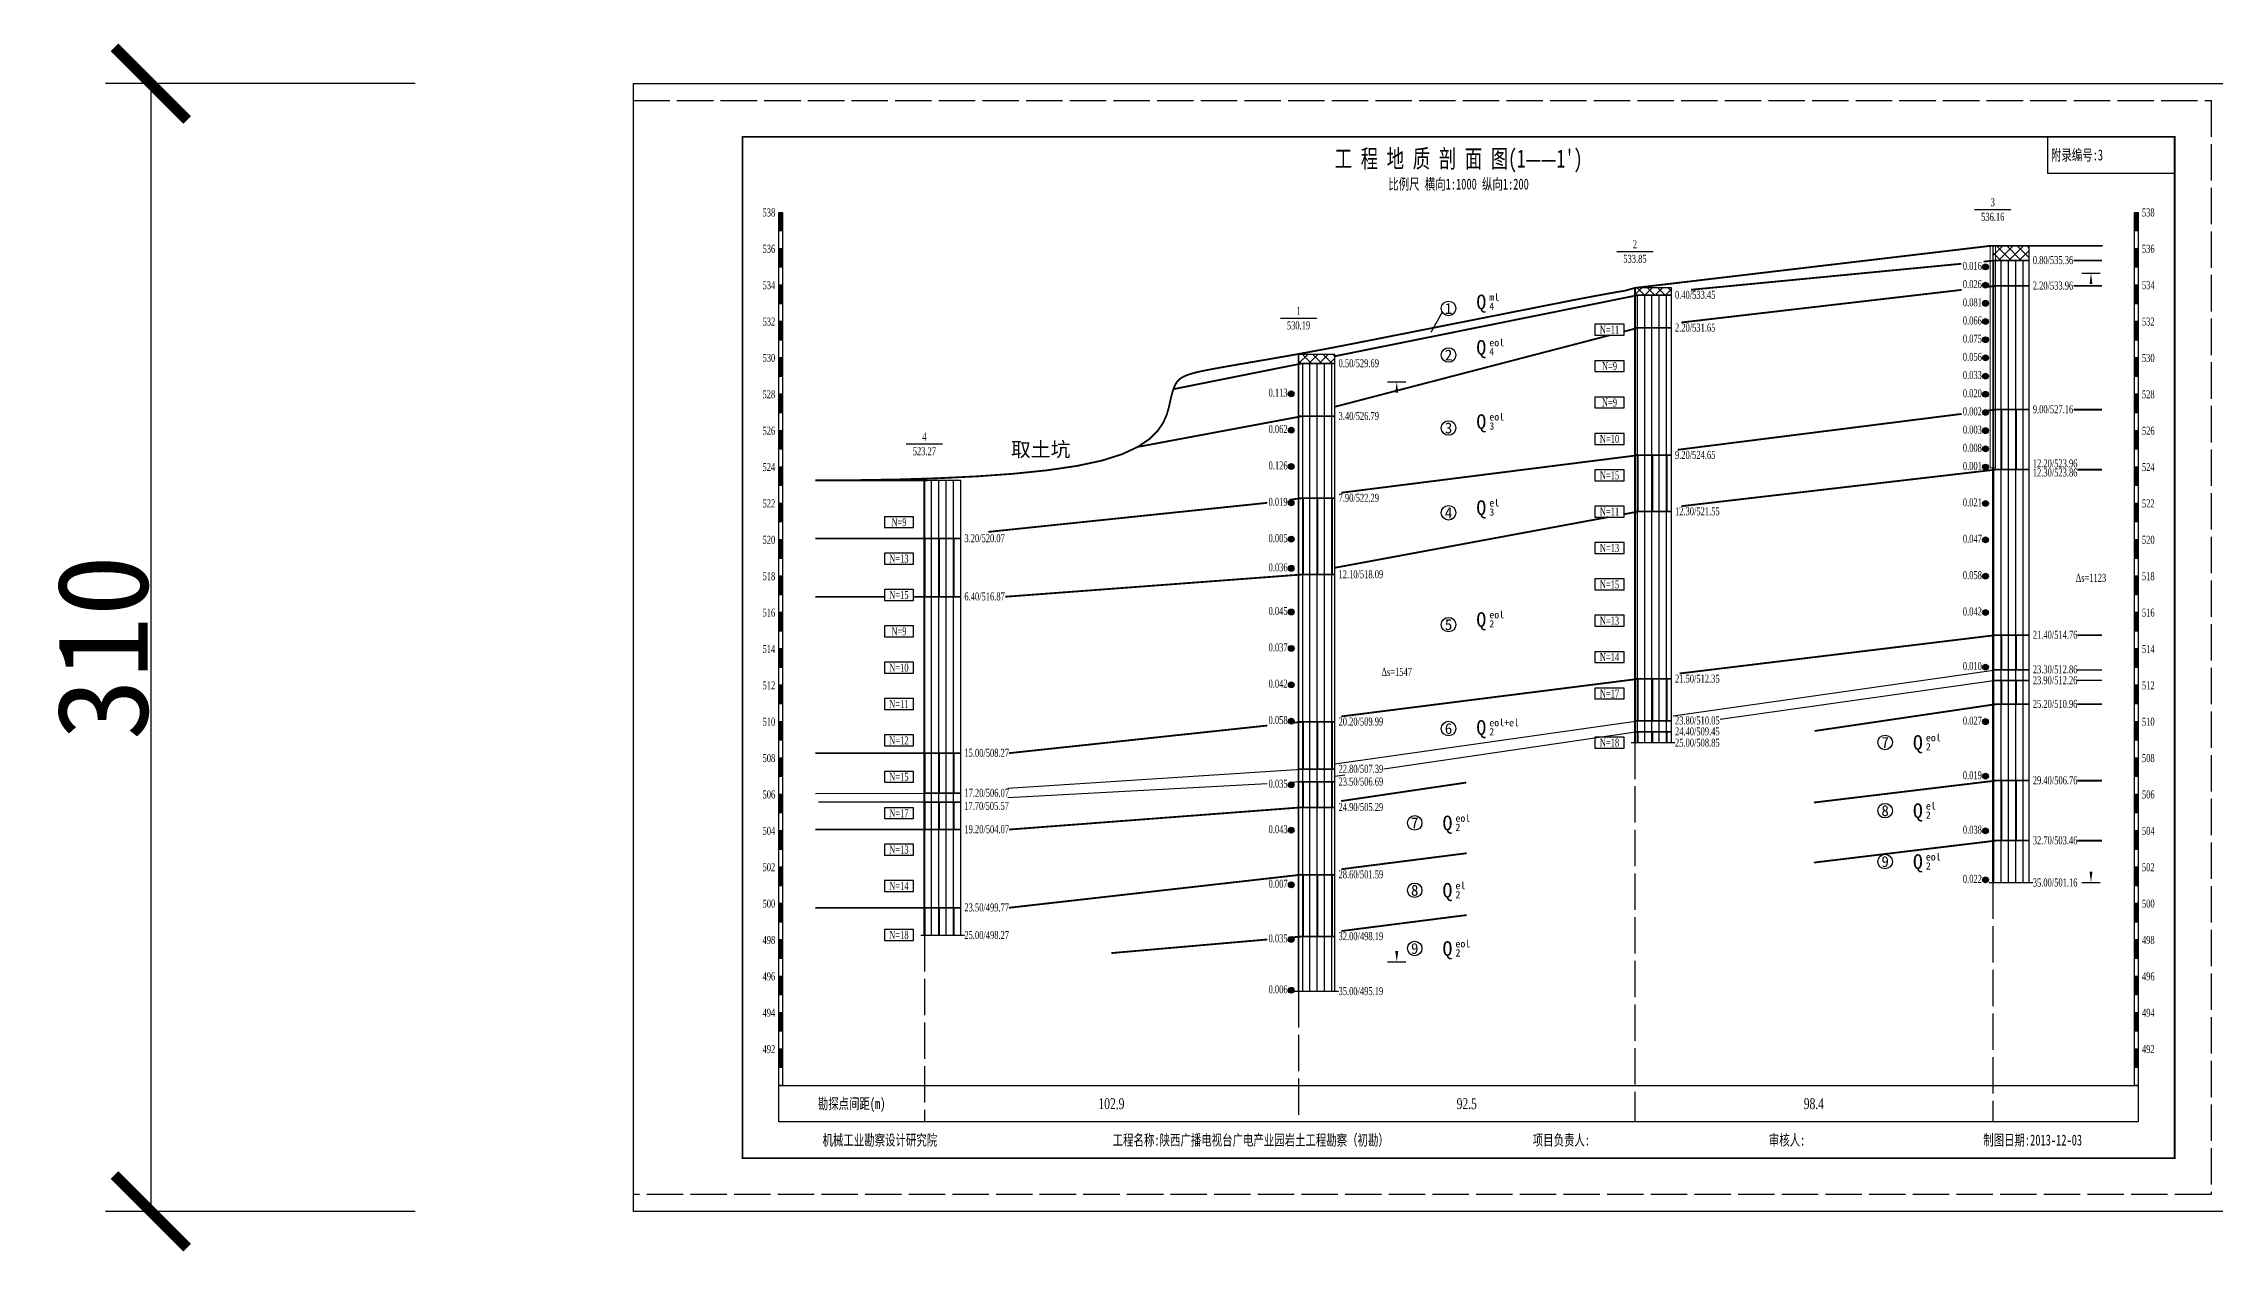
# Model space of a CAD drawing. Header units: millimetres. Extents: x -242 to 4355, y 2409 to 2741.
# Drawn here: x -242 to 355, y 2409 to 2741 of the extents above; entities that cross this region are included whole.
import ezdxf
from ezdxf.enums import TextEntityAlignment as Align

# ---------------------------------------------------------------- set-up
doc = ezdxf.new("R2010")
doc.units = ezdxf.units.MM
doc.linetypes.add('XX', pattern=[12, 10, -2])
doc.layers.add('MASKTEXT', color=7, linetype='Continuous')
doc.layers.add('黄土', color=52, linetype='Continuous')
doc.layers.add('打印边线框', color=3, linetype='Continuous', plot=False)
doc.styles.add('Dzcd', font='TIMES.TTF')
doc.styles.get("Standard").update_dxf_attribs({"font": 'SimSun.ttf'})
doc.dimstyles.new('ISO-25', dxfattribs={"dimtxt": 2.5, "dimasz": 2.5, "dimexe": 1.25, "dimexo": 0.625, "dimtad": 1, "dimdsep": 46, "dimtxsty": 'Standard', "dimcen": 2.5, "dimadec": 0, "dimazin": 0, "dimtfac": 1, "dimtmove": 0, "dimatfit": 3, "dimfxl": 1, "dimarcsym": 0})
pattern_1 = [(90, (0, 4.6), (-2, 1e-16), [])]
pattern_2 = [(90, (0, 4.6), (-2, 1e-16), []), (90, (0.1, 4.6), (-4, 2e-16), []), (90, (0.2, 4.6), (-4, 2e-16), [])]
pattern_3 = [(45, (0, 4.6), (-1.4142136, 1.4142136), []), (315, (0, 4.6), (1.4142136, 1.4142136), [])]

# ---------------------------------------------------------------- blocks, each defined once
blk = doc.blocks.new('TL_YZY')
h = blk.add_hatch(color=256)
edge = h.paths.add_edge_path()
edge.add_arc((0, -0.79), 0.8, 0, 360)
blk.add_circle((0, -0.79), 0.8)
blk = doc.blocks.new('TL_BGN')
for p, q in [((0, -3), (0, 0)), ((0, 0), (-8, 0)), ((-8, 0), (-8, -3)), ((-8, -3), (0, -3))]:
    blk.add_line(p, q)
blk = doc.blocks.new('_ArchTick')
at = {"color": 0, "linetype": 'ByBlock', "const_width": 0.15}
blk.add_lwpolyline([(-0.5, -0.5), (0.5, 0.5)], dxfattribs=at)
blk = doc.blocks.new('*D3')
at = {"layer": 'Defpoints', "color": 0}
for p in [(-80, 2730), (-212.63, 2420), (-80, 2420)]:
    blk.add_point(p, dxfattribs=at)
at = {"layer": '打印边线框', "color": 0, "lineweight": -2}
for p, q in [((-140, 2730), (-225.13, 2730)), ((-212.63, 2730), (-212.63, 2420)), ((-140, 2420), (-225.13, 2420))]:
    blk.add_line(p, q, dxfattribs=at)
at = {"layer": '打印边线框', "color": 0, "lineweight": -2, "xscale": 20, "yscale": 20, "zscale": 20}
for p, rotation in [((-212.63, 2730), 90), ((-212.63, 2420), 270)]:
    blk.add_blockref('_ArchTick', p, dxfattribs=dict(at, rotation=rotation))
at = {"layer": '打印边线框', "color": 0, "insert": (-225.76, 2575), "char_height": 25, "attachment_point": 5, "rotation": 90}
blk.add_mtext('310', dxfattribs=at)

msp = doc.modelspace()

# ---------------------------------------------------------------- hatches: boundary and pattern name
for points in [[(-40, 2689.6), (-40, 2694.6), (-39, 2694.6), (-39, 2689.6)], [(332.69, 2689.6), (332.69, 2694.6), (333.69, 2694.6), (333.69, 2689.6)], [(-40, 2679.6), (-40, 2684.6), (-39, 2684.6), (-39, 2679.6)], [(332.69, 2679.6), (332.69, 2684.6), (333.69, 2684.6), (333.69, 2679.6)], [(-40, 2669.6), (-40, 2674.6), (-39, 2674.6), (-39, 2669.6)], [(332.69, 2669.6), (332.69, 2674.6), (333.69, 2674.6), (333.69, 2669.6)], [(-40, 2659.6), (-40, 2664.6), (-39, 2664.6), (-39, 2659.6)], [(332.69, 2659.6), (332.69, 2664.6), (333.69, 2664.6), (333.69, 2659.6)], [(-40, 2649.6), (-40, 2654.6), (-39, 2654.6), (-39, 2649.6)], [(332.69, 2649.6), (332.69, 2654.6), (333.69, 2654.6), (333.69, 2649.6)], [(-40, 2639.6), (-40, 2644.6), (-39, 2644.6), (-39, 2639.6)], [(332.69, 2639.6), (332.69, 2644.6), (333.69, 2644.6), (333.69, 2639.6)], [(-40, 2629.6), (-40, 2634.6), (-39, 2634.6), (-39, 2629.6)], [(332.69, 2629.6), (332.69, 2634.6), (333.69, 2634.6), (333.69, 2629.6)], [(-40, 2619.6), (-40, 2624.6), (-39, 2624.6), (-39, 2619.6)], [(332.69, 2619.6), (332.69, 2624.6), (333.69, 2624.6), (333.69, 2619.6)], [(-40, 2609.6), (-40, 2614.6), (-39, 2614.6), (-39, 2609.6)], [(332.69, 2609.6), (332.69, 2614.6), (333.69, 2614.6), (333.69, 2609.6)], [(-40, 2599.6), (-40, 2604.6), (-39, 2604.6), (-39, 2599.6)], [(332.69, 2599.6), (332.69, 2604.6), (333.69, 2604.6), (333.69, 2599.6)], [(-40, 2589.6), (-40, 2594.6), (-39, 2594.6), (-39, 2589.6)], [(332.69, 2589.6), (332.69, 2594.6), (333.69, 2594.6), (333.69, 2589.6)], [(-40, 2579.6), (-40, 2584.6), (-39, 2584.6), (-39, 2579.6)], [(332.69, 2579.6), (332.69, 2584.6), (333.69, 2584.6), (333.69, 2579.6)], [(-40, 2569.6), (-40, 2574.6), (-39, 2574.6), (-39, 2569.6)], [(332.69, 2569.6), (332.69, 2574.6), (333.69, 2574.6), (333.69, 2569.6)], [(-40, 2559.6), (-40, 2564.6), (-39, 2564.6), (-39, 2559.6)], [(332.69, 2559.6), (332.69, 2564.6), (333.69, 2564.6), (333.69, 2559.6)], [(-40, 2549.6), (-40, 2554.6), (-39, 2554.6), (-39, 2549.6)], [(332.69, 2549.6), (332.69, 2554.6), (333.69, 2554.6), (333.69, 2549.6)], [(-40, 2539.6), (-40, 2544.6), (-39, 2544.6), (-39, 2539.6)], [(332.69, 2539.6), (332.69, 2544.6), (333.69, 2544.6), (333.69, 2539.6)], [(-40, 2529.6), (-40, 2534.6), (-39, 2534.6), (-39, 2529.6)], [(332.69, 2529.6), (332.69, 2534.6), (333.69, 2534.6), (333.69, 2529.6)], [(-40, 2519.6), (-40, 2524.6), (-39, 2524.6), (-39, 2519.6)], [(332.69, 2519.6), (332.69, 2524.6), (333.69, 2524.6), (333.69, 2519.6)], [(-40, 2509.6), (-40, 2514.6), (-39, 2514.6), (-39, 2509.6)], [(332.69, 2509.6), (332.69, 2514.6), (333.69, 2514.6), (333.69, 2509.6)], [(-40, 2499.6), (-40, 2504.6), (-39, 2504.6), (-39, 2499.6)], [(332.69, 2499.6), (332.69, 2504.6), (333.69, 2504.6), (333.69, 2499.6)], [(-40, 2489.6), (-40, 2494.6), (-39, 2494.6), (-39, 2489.6)], [(332.69, 2489.6), (332.69, 2494.6), (333.69, 2494.6), (333.69, 2489.6)], [(-40, 2479.6), (-40, 2484.6), (-39, 2484.6), (-39, 2479.6)], [(332.69, 2479.6), (332.69, 2484.6), (333.69, 2484.6), (333.69, 2479.6)], [(-40, 2469.6), (-40, 2474.6), (-39, 2474.6), (-39, 2469.6)], [(332.69, 2469.6), (332.69, 2474.6), (333.69, 2474.6), (333.69, 2469.6)], [(-40, 2459.6), (-40, 2464.6), (-39, 2464.6), (-39, 2459.6)], [(332.69, 2459.6), (332.69, 2464.6), (333.69, 2464.6), (333.69, 2459.6)]]:
    msp.add_hatch(color=0).paths.add_polyline_path(points)
h = msp.add_hatch()
h.set_pattern_fill('素填土', color=0, scale=0.5, style=0)
h.set_pattern_definition(pattern_3)
h.paths.add_polyline_path([(293.69, 2685.4), (293.69, 2681.4), (303.69, 2681.4), (303.69, 2685.4)])
h = msp.add_hatch()
h.set_pattern_fill('素填土', color=0, scale=0.5, style=0)
h.set_pattern_definition(pattern_3)
h.paths.add_polyline_path([(195.33, 2673.85), (195.33, 2671.85), (205.33, 2671.85), (205.33, 2673.85)])
h = msp.add_hatch()
h.set_pattern_fill('素填土', color=0, scale=0.5, style=0)
h.set_pattern_definition(pattern_3)
h.paths.add_polyline_path([(102.85, 2655.55), (102.85, 2653.05), (112.85, 2653.05), (112.85, 2655.55)])
h = msp.add_hatch()
h.set_pattern_fill('古土壤', color=0, scale=0.5, style=0)
h.set_pattern_definition(pattern_2)
h.paths.add_polyline_path([(293.69, 2640.4), (293.69, 2623.9), (303.69, 2623.9), (303.69, 2640.4)])
h = msp.add_hatch()
h.set_pattern_fill('古土壤', color=0, scale=0.5, style=0)
h.set_pattern_definition(pattern_2)
h.paths.add_polyline_path([(195.33, 2627.85), (195.33, 2612.35), (205.33, 2612.35), (205.33, 2627.85)])
h = msp.add_hatch()
h.set_pattern_fill('古土壤', color=0, scale=0.5, style=0)
h.set_pattern_definition(pattern_2)
h.paths.add_polyline_path([(102.85, 2616.05), (102.85, 2595.05), (112.85, 2595.05), (112.85, 2616.05)])
h = msp.add_hatch()
h.set_pattern_fill('古土壤', color=0, scale=0.5, style=0)
h.set_pattern_definition(pattern_2)
h.paths.add_polyline_path([(0, 2604.95), (0, 2588.95), (10, 2588.95), (10, 2604.95)])
h = msp.add_hatch()
h.set_pattern_fill('古土壤', color=0, scale=0.5, style=0)
h.set_pattern_definition(pattern_2)
h.paths.add_polyline_path([(293.69, 2578.4), (293.69, 2568.9), (303.69, 2568.9), (303.69, 2578.4)])
h = msp.add_hatch()
h.set_pattern_fill('古土壤', color=0, scale=0.5, style=0)
h.set_pattern_definition(pattern_2)
h.paths.add_polyline_path([(195.33, 2566.35), (195.33, 2554.85), (205.33, 2554.85), (205.33, 2566.35)])
h = msp.add_hatch()
h.set_pattern_fill('古土壤', color=0, scale=0.5, style=0)
h.set_pattern_definition(pattern_2)
h.paths.add_polyline_path([(293.69, 2565.9), (293.69, 2559.4), (303.69, 2559.4), (303.69, 2565.9)])
h = msp.add_hatch()
h.set_pattern_fill('古土壤', color=0, scale=0.5, style=0)
h.set_pattern_definition(pattern_2)
h.paths.add_polyline_path([(102.85, 2554.55), (102.85, 2541.55), (112.85, 2541.55), (112.85, 2554.55)])
h = msp.add_hatch()
h.set_pattern_fill('古土壤', color=0, scale=0.5, style=0)
h.set_pattern_definition(pattern_2)
h.paths.add_polyline_path([(195.33, 2551.85), (195.33, 2548.85), (205.33, 2548.85), (205.33, 2551.85)])
h = msp.add_hatch()
h.set_pattern_fill('古土壤', color=0, scale=0.5, style=0)
h.set_pattern_definition(pattern_2)
h.paths.add_polyline_path([(0, 2545.95), (0, 2534.95), (10, 2534.95), (10, 2545.95)])
h = msp.add_hatch()
h.set_pattern_fill('古土壤', color=0, scale=0.5, style=0)
h.set_pattern_definition(pattern_2)
h.paths.add_polyline_path([(102.85, 2538.05), (102.85, 2531.05), (112.85, 2531.05), (112.85, 2538.05)])
h = msp.add_hatch()
h.set_pattern_fill('古土壤', color=0, scale=0.5, style=0)
h.set_pattern_definition(pattern_2)
h.paths.add_polyline_path([(293.69, 2538.4), (293.69, 2521.9), (303.69, 2521.9), (303.69, 2538.4)])
h = msp.add_hatch()
h.set_pattern_fill('古土壤', color=0, scale=0.5, style=0)
h.set_pattern_definition(pattern_2)
h.paths.add_polyline_path([(0, 2532.45), (0, 2524.95), (10, 2524.95), (10, 2532.45)])
h = msp.add_hatch()
h.set_pattern_fill('古土壤', color=0, scale=0.5, style=0)
h.set_pattern_definition(pattern_2)
h.paths.add_polyline_path([(102.85, 2512.55), (102.85, 2495.55), (112.85, 2495.55), (112.85, 2512.55)])
h = msp.add_hatch()
h.set_pattern_fill('古土壤', color=0, scale=0.5, style=0)
h.set_pattern_definition(pattern_2)
h.paths.add_polyline_path([(0, 2503.45), (0, 2495.95), (10, 2495.95), (10, 2503.45)])
at = {"layer": '黄土'}
h = msp.add_hatch(dxfattribs=at)
h.set_pattern_fill('黄土', color=0, scale=0.5, style=0)
h.set_pattern_definition(pattern_1)
h.paths.add_polyline_path([(293.69, 2681.4), (293.69, 2674.4), (303.69, 2674.4), (303.69, 2681.4)])
h = msp.add_hatch(dxfattribs=at)
h.set_pattern_fill('黄土', color=0, scale=0.5, style=0)
h.set_pattern_definition(pattern_1)
h.paths.add_polyline_path([(293.69, 2674.4), (293.69, 2640.4), (303.69, 2640.4), (303.69, 2674.4)])
h = msp.add_hatch(dxfattribs=at)
h.set_pattern_fill('黄土', color=0, scale=0.5, style=0)
h.set_pattern_definition(pattern_1)
h.paths.add_polyline_path([(195.33, 2671.85), (195.33, 2662.85), (205.33, 2662.85), (205.33, 2671.85)])
h = msp.add_hatch(dxfattribs=at)
h.set_pattern_fill('黄土', color=0, scale=0.5, style=0)
h.set_pattern_definition(pattern_1)
h.paths.add_polyline_path([(195.33, 2662.85), (195.33, 2627.85), (205.33, 2627.85), (205.33, 2662.85)])
h = msp.add_hatch(dxfattribs=at)
h.set_pattern_fill('黄土', color=0, scale=0.5, style=0)
h.set_pattern_definition(pattern_1)
h.paths.add_polyline_path([(102.85, 2653.05), (102.85, 2638.55), (112.85, 2638.55), (112.85, 2653.05)])
h = msp.add_hatch(dxfattribs=at)
h.set_pattern_fill('黄土', color=0, scale=0.5, style=0)
h.set_pattern_definition(pattern_1)
h.paths.add_polyline_path([(102.85, 2638.55), (102.85, 2616.05), (112.85, 2616.05), (112.85, 2638.55)])
h = msp.add_hatch(dxfattribs=at)
h.set_pattern_fill('黄土', color=0, scale=0.5, style=0)
h.set_pattern_definition(pattern_1)
h.paths.add_polyline_path([(0, 2620.95), (0, 2604.95), (10, 2604.95), (10, 2620.95)])
h = msp.add_hatch(dxfattribs=at)
h.set_pattern_fill('黄土', color=0, scale=0.5, style=0)
h.set_pattern_definition(pattern_1)
h.paths.add_polyline_path([(293.69, 2623.9), (293.69, 2578.4), (303.69, 2578.4), (303.69, 2623.9)])
h = msp.add_hatch(dxfattribs=at)
h.set_pattern_fill('黄土', color=0, scale=0.5, style=0)
h.set_pattern_definition(pattern_1)
h.paths.add_polyline_path([(195.33, 2612.35), (195.33, 2566.35), (205.33, 2566.35), (205.33, 2612.35)])
h = msp.add_hatch(dxfattribs=at)
h.set_pattern_fill('黄土', color=0, scale=0.5, style=0)
h.set_pattern_definition(pattern_1)
h.paths.add_polyline_path([(102.85, 2595.05), (102.85, 2554.55), (112.85, 2554.55), (112.85, 2595.05)])
h = msp.add_hatch(dxfattribs=at)
h.set_pattern_fill('黄土', color=0, scale=0.5, style=0)
h.set_pattern_definition(pattern_1)
h.paths.add_polyline_path([(0, 2588.95), (0, 2545.95), (10, 2545.95), (10, 2588.95)])
h = msp.add_hatch(dxfattribs=at)
h.set_pattern_fill('黄土', color=0, scale=0.5, style=0)
h.set_pattern_definition(pattern_1)
h.paths.add_polyline_path([(293.69, 2568.9), (293.69, 2565.9), (303.69, 2565.9), (303.69, 2568.9)])
h = msp.add_hatch(dxfattribs=at)
h.set_pattern_fill('黄土', color=0, scale=0.5, style=0)
h.set_pattern_definition(pattern_1)
h.paths.add_polyline_path([(195.33, 2554.85), (195.33, 2551.85), (205.33, 2551.85), (205.33, 2554.85)])
h = msp.add_hatch(dxfattribs=at)
h.set_pattern_fill('黄土', color=0, scale=0.5, style=0)
h.set_pattern_definition(pattern_1)
h.paths.add_polyline_path([(293.69, 2559.4), (293.69, 2538.4), (303.69, 2538.4), (303.69, 2559.4)])
h = msp.add_hatch(dxfattribs=at)
h.set_pattern_fill('黄土', color=0, scale=0.5, style=0)
h.set_pattern_definition(pattern_1)
h.paths.add_polyline_path([(102.85, 2541.55), (102.85, 2538.05), (112.85, 2538.05), (112.85, 2541.55)])
h = msp.add_hatch(dxfattribs=at)
h.set_pattern_fill('黄土', color=0, scale=0.5, style=0)
h.set_pattern_definition(pattern_1)
h.paths.add_polyline_path([(0, 2534.95), (0, 2532.45), (10, 2532.45), (10, 2534.95)])
h = msp.add_hatch(dxfattribs=at)
h.set_pattern_fill('黄土', color=0, scale=0.5, style=0)
h.set_pattern_definition(pattern_1)
h.paths.add_polyline_path([(102.85, 2531.05), (102.85, 2512.55), (112.85, 2512.55), (112.85, 2531.05)])
h = msp.add_hatch(dxfattribs=at)
h.set_pattern_fill('黄土', color=0, scale=0.5, style=0)
h.set_pattern_definition(pattern_1)
h.paths.add_polyline_path([(0, 2524.95), (0, 2503.45), (10, 2503.45), (10, 2524.95)])
h = msp.add_hatch(dxfattribs=at)
h.set_pattern_fill('黄土', color=0, scale=0.5, style=0)
h.set_pattern_definition(pattern_1)
h.paths.add_polyline_path([(293.69, 2521.9), (293.69, 2510.4), (303.69, 2510.4), (303.69, 2521.9)])
h = msp.add_hatch(dxfattribs=at)
h.set_pattern_fill('黄土', color=0, scale=0.5, style=0)
h.set_pattern_definition(pattern_1)
h.paths.add_polyline_path([(102.85, 2495.55), (102.85, 2480.55), (112.85, 2480.55), (112.85, 2495.55)])

# ---------------------------------------------------------------- linework, layer by layer
at = {"color": 0}
for p, q in [((288.69, 2695.4), (298.69, 2695.4)), ((190.33, 2683.85), (200.33, 2683.85)), ((318.19, 2677.9), (323.19, 2677.9)), ((97.85, 2665.55), (107.85, 2665.55)), ((142.318, 2667.147), (139.252, 2661.602)), ((127.35, 2648.05), (132.35, 2648.05)), ((-5, 2630.95), (5, 2630.95)), ((205.846, 2556.25), (294.49, 2568.9)), ((316.67, 2568.877), (323.69, 2568.9)), ((294.49, 2565.9), (218.756, 2555.169)), ((323.69, 2565.9), (316.67, 2565.9)), ((112.85, 2542.976), (196.13, 2554.85)), ((196.13, 2551.85), (126.329, 2541.523)), ((194.33, 2548.85), (206.33, 2548.85)), ((22.98, 2536.342), (103.65, 2541.55)), ((94.256, 2537.543), (22.98, 2533.697)), ((103.65, 2538.05), (100.309, 2537.87)), ((115.561, 2539.93), (112.85, 2539.529)), ((-29.9, 2534.85), (0.8, 2534.95)), ((0, 2532.45), (-29.1, 2532.45)), ((292.69, 2510.4), (304.69, 2510.4)), ((318.19, 2510.4), (323.19, 2510.4)), ((-1, 2495.95), (11, 2495.95)), ((127.35, 2488.55), (132.35, 2488.55)), ((101.85, 2480.55), (113.85, 2480.55))]:
    msp.add_line(p, q, dxfattribs=at)
at = {"color": 0, "linetype": 'XX'}
for p, q in [((195.33, 2548.85), (195.33, 2444.6)), ((293.69, 2510.4), (293.69, 2444.6)), ((0, 2495.95), (0, 2444.6)), ((102.85, 2480.55), (102.85, 2444.6))]:
    msp.add_line(p, q, dxfattribs=at)
at = {"color": 0, "const_width": 0.5}
msp.add_lwpolyline([(-50, 2434.6), (-50, 2715.4), (343.69, 2715.4), (343.69, 2434.6)], close=True, dxfattribs=at)
at = {"color": 0}
msp.add_lwpolyline([(308.69, 2715.4), (308.69, 2705.4), (343.69, 2705.4)], dxfattribs=at)
for points in [[(-40, 2689.6), (-40, 2694.6), (-39, 2694.6), (-39, 2689.6)], [(332.69, 2689.6), (332.69, 2694.6), (333.69, 2694.6), (333.69, 2689.6)], [(-40, 2684.6), (-40, 2689.6), (-39, 2689.6), (-39, 2684.6)], [(332.69, 2684.6), (332.69, 2689.6), (333.69, 2689.6), (333.69, 2684.6)], [(-40, 2679.6), (-40, 2684.6), (-39, 2684.6), (-39, 2679.6)], [(293.69, 2685.4), (293.69, 2681.4), (303.69, 2681.4), (303.69, 2685.4)], [(293.69, 2681.4), (293.69, 2674.4), (303.69, 2674.4), (303.69, 2681.4)], [(332.69, 2679.6), (332.69, 2684.6), (333.69, 2684.6), (333.69, 2679.6)], [(-40, 2674.6), (-40, 2679.6), (-39, 2679.6), (-39, 2674.6)], [(-40, 2669.6), (-40, 2674.6), (-39, 2674.6), (-39, 2669.6)], [(195.33, 2673.85), (195.33, 2671.85), (205.33, 2671.85), (205.33, 2673.85)], [(293.69, 2674.4), (293.69, 2640.4), (303.69, 2640.4), (303.69, 2674.4)], [(332.69, 2674.6), (332.69, 2679.6), (333.69, 2679.6), (333.69, 2674.6)], [(332.69, 2669.6), (332.69, 2674.6), (333.69, 2674.6), (333.69, 2669.6)], [(-40, 2664.6), (-40, 2669.6), (-39, 2669.6), (-39, 2664.6)], [(195.33, 2671.85), (195.33, 2662.85), (205.33, 2662.85), (205.33, 2671.85)], [(332.69, 2664.6), (332.69, 2669.6), (333.69, 2669.6), (333.69, 2664.6)], [(-40, 2659.6), (-40, 2664.6), (-39, 2664.6), (-39, 2659.6)], [(195.33, 2662.85), (195.33, 2627.85), (205.33, 2627.85), (205.33, 2662.85)], [(332.69, 2659.6), (332.69, 2664.6), (333.69, 2664.6), (333.69, 2659.6)], [(-40, 2654.6), (-40, 2659.6), (-39, 2659.6), (-39, 2654.6)], [(332.69, 2654.6), (332.69, 2659.6), (333.69, 2659.6), (333.69, 2654.6)], [(-40, 2649.6), (-40, 2654.6), (-39, 2654.6), (-39, 2649.6)], [(102.85, 2655.55), (102.85, 2653.05), (112.85, 2653.05), (112.85, 2655.55)], [(102.85, 2653.05), (102.85, 2638.55), (112.85, 2638.55), (112.85, 2653.05)], [(332.69, 2649.6), (332.69, 2654.6), (333.69, 2654.6), (333.69, 2649.6)], [(-40, 2644.6), (-40, 2649.6), (-39, 2649.6), (-39, 2644.6)], [(-40, 2639.6), (-40, 2644.6), (-39, 2644.6), (-39, 2639.6)], [(332.69, 2644.6), (332.69, 2649.6), (333.69, 2649.6), (333.69, 2644.6)], [(332.69, 2639.6), (332.69, 2644.6), (333.69, 2644.6), (333.69, 2639.6)], [(-40, 2634.6), (-40, 2639.6), (-39, 2639.6), (-39, 2634.6)], [(102.85, 2638.55), (102.85, 2616.05), (112.85, 2616.05), (112.85, 2638.55)], [(293.69, 2640.4), (293.69, 2623.9), (303.69, 2623.9), (303.69, 2640.4)], [(332.69, 2634.6), (332.69, 2639.6), (333.69, 2639.6), (333.69, 2634.6)], [(-40, 2629.6), (-40, 2634.6), (-39, 2634.6), (-39, 2629.6)], [(332.69, 2629.6), (332.69, 2634.6), (333.69, 2634.6), (333.69, 2629.6)], [(-40, 2624.6), (-40, 2629.6), (-39, 2629.6), (-39, 2624.6)], [(195.33, 2627.85), (195.33, 2612.35), (205.33, 2612.35), (205.33, 2627.85)], [(332.69, 2624.6), (332.69, 2629.6), (333.69, 2629.6), (333.69, 2624.6)], [(-40, 2619.6), (-40, 2624.6), (-39, 2624.6), (-39, 2619.6)], [(0, 2620.95), (0, 2604.95), (10, 2604.95), (10, 2620.95)], [(293.69, 2623.9), (293.69, 2578.4), (303.69, 2578.4), (303.69, 2623.9)], [(332.69, 2619.6), (332.69, 2624.6), (333.69, 2624.6), (333.69, 2619.6)], [(-40, 2614.6), (-40, 2619.6), (-39, 2619.6), (-39, 2614.6)], [(-40, 2609.6), (-40, 2614.6), (-39, 2614.6), (-39, 2609.6)], [(102.85, 2616.05), (102.85, 2595.05), (112.85, 2595.05), (112.85, 2616.05)], [(332.69, 2614.6), (332.69, 2619.6), (333.69, 2619.6), (333.69, 2614.6)], [(332.69, 2609.6), (332.69, 2614.6), (333.69, 2614.6), (333.69, 2609.6)], [(-40, 2604.6), (-40, 2609.6), (-39, 2609.6), (-39, 2604.6)], [(195.33, 2612.35), (195.33, 2566.35), (205.33, 2566.35), (205.33, 2612.35)], [(332.69, 2604.6), (332.69, 2609.6), (333.69, 2609.6), (333.69, 2604.6)], [(-40, 2599.6), (-40, 2604.6), (-39, 2604.6), (-39, 2599.6)], [(0, 2604.95), (0, 2588.95), (10, 2588.95), (10, 2604.95)], [(332.69, 2599.6), (332.69, 2604.6), (333.69, 2604.6), (333.69, 2599.6)], [(-40, 2594.6), (-40, 2599.6), (-39, 2599.6), (-39, 2594.6)], [(332.69, 2594.6), (332.69, 2599.6), (333.69, 2599.6), (333.69, 2594.6)], [(-40, 2589.6), (-40, 2594.6), (-39, 2594.6), (-39, 2589.6)], [(102.85, 2595.05), (102.85, 2554.55), (112.85, 2554.55), (112.85, 2595.05)], [(332.69, 2589.6), (332.69, 2594.6), (333.69, 2594.6), (333.69, 2589.6)], [(-40, 2584.6), (-40, 2589.6), (-39, 2589.6), (-39, 2584.6)], [(-40, 2579.6), (-40, 2584.6), (-39, 2584.6), (-39, 2579.6)], [(0, 2588.95), (0, 2545.95), (10, 2545.95), (10, 2588.95)], [(332.69, 2584.6), (332.69, 2589.6), (333.69, 2589.6), (333.69, 2584.6)], [(332.69, 2579.6), (332.69, 2584.6), (333.69, 2584.6), (333.69, 2579.6)], [(-40, 2574.6), (-40, 2579.6), (-39, 2579.6), (-39, 2574.6)], [(293.69, 2578.4), (293.69, 2568.9), (303.69, 2568.9), (303.69, 2578.4)], [(332.69, 2574.6), (332.69, 2579.6), (333.69, 2579.6), (333.69, 2574.6)], [(-40, 2569.6), (-40, 2574.6), (-39, 2574.6), (-39, 2569.6)], [(332.69, 2569.6), (332.69, 2574.6), (333.69, 2574.6), (333.69, 2569.6)], [(-40, 2564.6), (-40, 2569.6), (-39, 2569.6), (-39, 2564.6)], [(195.33, 2566.35), (195.33, 2554.85), (205.33, 2554.85), (205.33, 2566.35)], [(293.69, 2568.9), (293.69, 2565.9), (303.69, 2565.9), (303.69, 2568.9)], [(332.69, 2564.6), (332.69, 2569.6), (333.69, 2569.6), (333.69, 2564.6)], [(-40, 2559.6), (-40, 2564.6), (-39, 2564.6), (-39, 2559.6)], [(293.69, 2565.9), (293.69, 2559.4), (303.69, 2559.4), (303.69, 2565.9)], [(332.69, 2559.6), (332.69, 2564.6), (333.69, 2564.6), (333.69, 2559.6)], [(-40, 2554.6), (-40, 2559.6), (-39, 2559.6), (-39, 2554.6)], [(-40, 2549.6), (-40, 2554.6), (-39, 2554.6), (-39, 2549.6)], [(102.85, 2554.55), (102.85, 2541.55), (112.85, 2541.55), (112.85, 2554.55)], [(195.33, 2554.85), (195.33, 2551.85), (205.33, 2551.85), (205.33, 2554.85)], [(293.69, 2559.4), (293.69, 2538.4), (303.69, 2538.4), (303.69, 2559.4)], [(332.69, 2554.6), (332.69, 2559.6), (333.69, 2559.6), (333.69, 2554.6)], [(332.69, 2549.6), (332.69, 2554.6), (333.69, 2554.6), (333.69, 2549.6)], [(-40, 2544.6), (-40, 2549.6), (-39, 2549.6), (-39, 2544.6)], [(195.33, 2551.85), (195.33, 2548.85), (205.33, 2548.85), (205.33, 2551.85)], [(332.69, 2544.6), (332.69, 2549.6), (333.69, 2549.6), (333.69, 2544.6)], [(-40, 2539.6), (-40, 2544.6), (-39, 2544.6), (-39, 2539.6)], [(0, 2545.95), (0, 2534.95), (10, 2534.95), (10, 2545.95)], [(332.69, 2539.6), (332.69, 2544.6), (333.69, 2544.6), (333.69, 2539.6)], [(-40, 2534.6), (-40, 2539.6), (-39, 2539.6), (-39, 2534.6)], [(102.85, 2541.55), (102.85, 2538.05), (112.85, 2538.05), (112.85, 2541.55)], [(102.85, 2538.05), (102.85, 2531.05), (112.85, 2531.05), (112.85, 2538.05)], [(293.69, 2538.4), (293.69, 2521.9), (303.69, 2521.9), (303.69, 2538.4)], [(332.69, 2534.6), (332.69, 2539.6), (333.69, 2539.6), (333.69, 2534.6)], [(-40, 2529.6), (-40, 2534.6), (-39, 2534.6), (-39, 2529.6)], [(0, 2534.95), (0, 2532.45), (10, 2532.45), (10, 2534.95)], [(0, 2532.45), (0, 2524.95), (10, 2524.95), (10, 2532.45)], [(102.85, 2531.05), (102.85, 2512.55), (112.85, 2512.55), (112.85, 2531.05)], [(332.69, 2529.6), (332.69, 2534.6), (333.69, 2534.6), (333.69, 2529.6)], [(-40, 2524.6), (-40, 2529.6), (-39, 2529.6), (-39, 2524.6)], [(-40, 2519.6), (-40, 2524.6), (-39, 2524.6), (-39, 2519.6)], [(0, 2524.95), (0, 2503.45), (10, 2503.45), (10, 2524.95)], [(332.69, 2524.6), (332.69, 2529.6), (333.69, 2529.6), (333.69, 2524.6)], [(332.69, 2519.6), (332.69, 2524.6), (333.69, 2524.6), (333.69, 2519.6)], [(-40, 2514.6), (-40, 2519.6), (-39, 2519.6), (-39, 2514.6)], [(293.69, 2521.9), (293.69, 2510.4), (303.69, 2510.4), (303.69, 2521.9)], [(332.69, 2514.6), (332.69, 2519.6), (333.69, 2519.6), (333.69, 2514.6)], [(-40, 2509.6), (-40, 2514.6), (-39, 2514.6), (-39, 2509.6)], [(332.69, 2509.6), (332.69, 2514.6), (333.69, 2514.6), (333.69, 2509.6)], [(-40, 2504.6), (-40, 2509.6), (-39, 2509.6), (-39, 2504.6)], [(102.85, 2512.55), (102.85, 2495.55), (112.85, 2495.55), (112.85, 2512.55)], [(332.69, 2504.6), (332.69, 2509.6), (333.69, 2509.6), (333.69, 2504.6)], [(-40, 2499.6), (-40, 2504.6), (-39, 2504.6), (-39, 2499.6)], [(0, 2503.45), (0, 2495.95), (10, 2495.95), (10, 2503.45)], [(332.69, 2499.6), (332.69, 2504.6), (333.69, 2504.6), (333.69, 2499.6)], [(-40, 2494.6), (-40, 2499.6), (-39, 2499.6), (-39, 2494.6)], [(102.85, 2495.55), (102.85, 2480.55), (112.85, 2480.55), (112.85, 2495.55)], [(332.69, 2494.6), (332.69, 2499.6), (333.69, 2499.6), (333.69, 2494.6)], [(-40, 2489.6), (-40, 2494.6), (-39, 2494.6), (-39, 2489.6)], [(-40, 2484.6), (-40, 2489.6), (-39, 2489.6), (-39, 2484.6)], [(332.69, 2489.6), (332.69, 2494.6), (333.69, 2494.6), (333.69, 2489.6)], [(332.69, 2484.6), (332.69, 2489.6), (333.69, 2489.6), (333.69, 2484.6)], [(-40, 2479.6), (-40, 2484.6), (-39, 2484.6), (-39, 2479.6)], [(332.69, 2479.6), (332.69, 2484.6), (333.69, 2484.6), (333.69, 2479.6)], [(-40, 2474.6), (-40, 2479.6), (-39, 2479.6), (-39, 2474.6)], [(332.69, 2474.6), (332.69, 2479.6), (333.69, 2479.6), (333.69, 2474.6)], [(-40, 2469.6), (-40, 2474.6), (-39, 2474.6), (-39, 2469.6)], [(332.69, 2469.6), (332.69, 2474.6), (333.69, 2474.6), (333.69, 2469.6)], [(-40, 2464.6), (-40, 2469.6), (-39, 2469.6), (-39, 2464.6)], [(332.69, 2464.6), (332.69, 2469.6), (333.69, 2469.6), (333.69, 2464.6)], [(-40, 2459.6), (-40, 2464.6), (-39, 2464.6), (-39, 2459.6)], [(-40, 2454.6), (-40, 2459.6), (-39, 2459.6), (-39, 2454.6)], [(332.69, 2459.6), (332.69, 2464.6), (333.69, 2464.6), (333.69, 2459.6)], [(332.69, 2454.6), (332.69, 2459.6), (333.69, 2459.6), (333.69, 2454.6)], [(-40, 2454.6), (333.69, 2454.6), (333.69, 2444.6), (-40, 2444.6)]]:
    msp.add_lwpolyline(points, close=True, dxfattribs=at)
at = {"color": 0, "const_width": 0.5}
for points in [[(195.33, 2673.85), (292.94, 2685.4), (303.69, 2685.4), (323.851, 2685.4)], [(210.778, 2673.35), (285.096, 2680.497)], [(291.162, 2681.08), (294.49, 2681.4)], [(315.905, 2681.4), (323.69, 2681.4)], [(-30, 2620.95), (-18.682, 2621.006), (-7.365, 2621.19), (3.741, 2621.528), (14.43, 2622.044), (24.493, 2622.764), (33.723, 2623.711), (41.912, 2624.912), (48.852, 2626.391), (54.4, 2628.156), (58.671, 2630.149), (61.845, 2632.294), (64.103, 2634.518), (65.625, 2636.745), (66.59, 2638.899), (67.18, 2640.907), (67.573, 2642.692), (67.923, 2644.198), (68.268, 2645.441), (68.618, 2646.453), (68.984, 2647.268), (69.377, 2647.919), (69.807, 2648.44), (70.285, 2648.864), (70.821, 2649.225), (71.429, 2649.55), (72.135, 2649.855), (72.968, 2650.146), (73.957, 2650.433), (75.13, 2650.724), (76.518, 2651.029), (78.148, 2651.355), (80.051, 2651.712), (82.242, 2652.106), (84.69, 2652.535), (87.353, 2652.995), (90.187, 2653.481), (93.149, 2653.989), (96.195, 2654.515), (99.283, 2655.054), (102.369, 2655.603), (105.418, 2656.157), (108.427, 2656.716), (111.402, 2657.279), (114.35, 2657.844), (117.275, 2658.412), (120.182, 2658.982), (123.079, 2659.553), (125.97, 2660.125), (128.86, 2660.697), (131.75, 2661.269), (134.64, 2661.841), (137.53, 2662.412), (140.42, 2662.984), (143.31, 2663.556), (146.2, 2664.128), (149.09, 2664.7), (151.98, 2665.272), (154.87, 2665.844), (157.76, 2666.416), (160.65, 2666.987), (163.54, 2667.559), (166.43, 2668.131), (169.32, 2668.703), (172.21, 2669.275), (175.1, 2669.846), (177.994, 2670.414), (180.893, 2670.976), (183.801, 2671.527), (186.72, 2672.066), (189.653, 2672.588), (192.604, 2673.09), (195.33, 2673.85)], [(291.162, 2674.013), (294.49, 2674.4)], [(315.905, 2674.4), (323.69, 2674.4)], [(112.85, 2655.083), (196.13, 2671.85)], [(208.107, 2664.35), (285.096, 2673.307)], [(192.33, 2661.861), (196.13, 2662.85)], [(112.85, 2641.178), (188.445, 2660.85)], [(68.472, 2646.03), (103.65, 2653.05)], [(58.671, 2630.149), (103.65, 2638.55)], [(207.085, 2629.35), (285.096, 2639.212)], [(291.155, 2639.978), (294.49, 2640.4)], [(315.905, 2640.4), (323.69, 2640.4)], [(114.605, 2617.55), (196.13, 2627.85)], [(0.8, 2620.95), (-30, 2620.95)], [(0.8, 2620.95), (-30, 2620.95)], [(208.107, 2613.85), (294.49, 2623.9)], [(316.92, 2623.9), (323.69, 2623.9)], [(17.57, 2606.781), (94.256, 2614.77)], [(100.312, 2615.595), (103.65, 2616.05)], [(112.85, 2596.921), (188.034, 2610.85)], [(192.33, 2611.646), (196.13, 2612.35)], [(0.8, 2604.95), (-30, 2604.95)], [(22.215, 2588.95), (103.65, 2595.05)], [(-11, 2588.95), (-30, 2588.95)], [(0.8, 2588.95), (-3, 2588.95)], [(207.575, 2567.85), (294.49, 2578.4)], [(316.92, 2578.4), (323.69, 2578.4)], [(114.605, 2556.05), (196.13, 2566.35)], [(100.322, 2554.194), (103.65, 2554.55)], [(244.706, 2552.052), (294.49, 2559.4)], [(316.92, 2559.4), (323.69, 2559.4)], [(23.23, 2545.95), (94.256, 2553.545)], [(0.8, 2545.95), (-30, 2545.95)], [(114.571, 2532.785), (148.953, 2537.875)], [(244.51, 2532.375), (294.49, 2538.4)], [(316.92, 2538.4), (323.69, 2538.4)], [(23.23, 2524.95), (103.65, 2531.05)], [(0.8, 2524.95), (-30, 2524.95)], [(114.605, 2514.05), (149.09, 2518.45)], [(244.51, 2515.875), (294.49, 2521.9)], [(316.92, 2521.9), (323.69, 2521.9)], [(23.23, 2503.45), (103.65, 2512.55)], [(0.8, 2503.45), (-30, 2503.45)], [(114.605, 2497.05), (149.09, 2501.45)], [(51.425, 2490.999), (94.256, 2494.731)], [(100.312, 2495.259), (103.65, 2495.55)]]:
    msp.add_lwpolyline(points, dxfattribs=at)
at = {"color": 0}
for points in [[(292.94, 2685.4, 0.3, 0.3, 0), (292.94, 2624.4, 0.3, 0.3, 0), (294.44, 2624.4, 0.3, 0.3, 0), (294.44, 2685.4, 0, 0, 0)], [(195.33, 2673.85, 0.5, 0.5, 0), (195.33, 2548.85, 0, 0, 0)], [(320.69, 2595.65, 0, 0, 0), (320.69, 2677.9, 0, 0.8, 0), (320.69, 2674.9, 0, 0, 0)], [(102.85, 2655.55, 0.5, 0.5, 0), (102.85, 2480.55, 0, 0, 0)], [(129.85, 2569.8, 0, 0, 0), (129.85, 2648.05, 0, 0.8, 0), (129.85, 2645.05, 0, 0, 0)], [(0, 2620.95, 0.5, 0.5, 0), (0, 2495.95, 0, 0, 0)], [(293.69, 2624.4, 0.5, 0.5, 0), (293.69, 2510.4, 0, 0, 0)], [(320.69, 2592.65, 0, 0, 0), (320.69, 2510.4, 0, 0.8, 0), (320.69, 2513.4, 0, 0, 0)], [(129.85, 2566.8, 0, 0, 0), (129.85, 2488.55, 0, 0.8, 0), (129.85, 2491.55, 0, 0, 0)]]:
    msp.add_lwpolyline(points, format="xyseb", dxfattribs=at)
for centre in [(144.09, 2668.199), (144.09, 2655.41), (144.09, 2635.349), (144.09, 2612.038), (144.09, 2581.288), (144.09, 2552.713), (264.1, 2548.9), (264.1, 2530.15), (134.787, 2526.772), (264.1, 2516.15), (134.787, 2508.256), (134.787, 2492.256)]:
    msp.add_circle(centre, 2, dxfattribs=at)
at = {"layer": '打印边线框'}
msp.add_lwpolyline([(-80, 2420), (-80, 2730), (4354.562, 2730), (4354.562, 2420), (-80, 2420)], dxfattribs=at)
at = {"layer": '打印边线框', "color": 3, "linetype": 'XX'}
msp.add_lwpolyline([(-80, 2424.6), (-80, 2725.4), (353.69, 2725.4), (353.69, 2424.6)], close=True, dxfattribs=at)
at = {"layer": '黄土', "color": 0}
for q in [(0, 2454.6), (66, 2454.6)]:
    msp.add_line((0, 2454.6), q, dxfattribs=at)

# ---------------------------------------------------------------- block references
at = {"color": 0}
for name, p in [('TL_YZY', (291.69, 2680.4)), ('TL_YZY', (291.69, 2675.4)), ('TL_YZY', (291.69, 2670.4)), ('TL_BGN', (192.33, 2663.85)), ('TL_YZY', (291.69, 2665.4)), ('TL_YZY', (291.69, 2660.4)), ('TL_BGN', (192.33, 2653.85)), ('TL_YZY', (291.69, 2655.4)), ('TL_YZY', (291.69, 2650.4)), ('TL_YZY', (100.85, 2645.55)), ('TL_YZY', (291.69, 2645.4)), ('TL_BGN', (192.33, 2643.85)), ('TL_YZY', (291.69, 2640.4)), ('TL_YZY', (100.85, 2635.55)), ('TL_BGN', (192.33, 2633.85)), ('TL_YZY', (291.69, 2635.4)), ('TL_YZY', (291.69, 2630.4)), ('TL_YZY', (100.85, 2625.55)), ('TL_BGN', (192.33, 2623.85)), ('TL_YZY', (291.69, 2625.4)), ('TL_YZY', (100.85, 2615.55)), ('TL_YZY', (291.69, 2615.4)), ('TL_BGN', (-3, 2610.95)), ('TL_BGN', (192.33, 2613.85)), ('TL_YZY', (100.85, 2605.55)), ('TL_BGN', (192.33, 2603.85)), ('TL_YZY', (291.69, 2605.4)), ('TL_BGN', (-3, 2600.95)), ('TL_YZY', (100.85, 2597.55)), ('TL_BGN', (-3, 2590.95)), ('TL_BGN', (192.33, 2593.85)), ('TL_YZY', (291.69, 2595.4)), ('TL_YZY', (100.85, 2585.55)), ('TL_YZY', (291.69, 2585.4)), ('TL_BGN', (-3, 2580.95)), ('TL_BGN', (192.33, 2583.85)), ('TL_YZY', (100.85, 2575.55)), ('TL_BGN', (192.33, 2573.85)), ('TL_BGN', (-3, 2570.95)), ('TL_YZY', (291.69, 2570.4)), ('TL_BGN', (-3, 2560.95)), ('TL_YZY', (100.85, 2565.55)), ('TL_BGN', (192.33, 2563.85)), ('TL_YZY', (100.85, 2555.55)), ('TL_YZY', (291.69, 2555.4)), ('TL_BGN', (-3, 2550.95)), ('TL_BGN', (192.33, 2550.35)), ('TL_BGN', (-3, 2540.95)), ('TL_YZY', (100.85, 2538.05)), ('TL_YZY', (291.69, 2540.4)), ('TL_BGN', (-3, 2530.95)), ('TL_YZY', (100.85, 2525.55)), ('TL_YZY', (291.69, 2525.4)), ('TL_BGN', (-3, 2520.95)), ('TL_BGN', (-3, 2510.95)), ('TL_YZY', (100.85, 2510.55)), ('TL_YZY', (291.69, 2511.9)), ('TL_BGN', (-3, 2497.45)), ('TL_YZY', (100.85, 2495.55)), ('TL_YZY', (100.85, 2481.55))]:
    msp.add_blockref(name, p, dxfattribs=at)

# ---------------------------------------------------------------- texts
at = {"color": 0, "width": 0.7}
for s, height, p in [("工 程 地 质 剖 面 图(1——1')", 5, (146.845, 2709.4)), ('比例尺 横向1:1000 纵向1:200', 3, (146.845, 2702.4)), ('勘探点间距(m)', 3, (-20, 2449.6))]:
    msp.add_text(s, height=height, dxfattribs=at).set_placement(p, align=Align.MIDDLE_CENTER)
for s, p in [('附录编号:3', (309.69, 2710.4)), ('机械工业勘察设计研究院', (-28, 2439.6)), ('工程名称:陕西广播电视台广电产业园岩土工程勘察（初勘）', (51.766, 2439.6)), ('项目负责人:', (167.233, 2439.6)), ('审核人:', (232.124, 2439.6)), ('制图日期:2013-12-03', (291.065, 2439.6))]:
    msp.add_text(s, height=3, dxfattribs=at).set_placement(p, align=Align.MIDDLE_LEFT)
at = {"color": 0, "style": 'Dzcd', "width": 0.7}
for s, height, p in [('3', 2.2, (293.69, 2697.4)), ('536.16', 2.2, (293.69, 2693.4)), ('2', 2.2, (195.33, 2685.85)), ('533.85', 2.2, (195.33, 2681.85)), ('1', 2.2, (102.85, 2667.55)), ('530.19', 2.2, (102.85, 2663.55)), ('4', 2.2, (0, 2632.95)), ('523.27', 2.2, (0, 2628.95)), ('102.9', 3, (51.425, 2449.6)), ('92.5', 3, (149.09, 2449.6)), ('98.4', 3, (244.51, 2449.6))]:
    msp.add_text(s, height=height, dxfattribs=at).set_placement(p, align=Align.MIDDLE_CENTER)
for s, p in [('538', (-41, 2694.6)), ('536', (-41, 2684.6)), ('534', (-41, 2674.6)), ('532', (-41, 2664.6)), ('530', (-41, 2654.6)), ('528', (-41, 2644.6)), ('526', (-41, 2634.6)), ('524', (-41, 2624.6)), ('522', (-41, 2614.6)), ('520', (-41, 2604.6)), ('518', (-41, 2594.6)), ('516', (-41, 2584.6)), ('514', (-41, 2574.6)), ('512', (-41, 2564.6)), ('510', (-41, 2554.6)), ('508', (-41, 2544.6)), ('506', (-41, 2534.6)), ('504', (-41, 2524.6)), ('502', (-41, 2514.6)), ('500', (-41, 2504.6)), ('498', (-41, 2494.6)), ('496', (-41, 2484.6)), ('494', (-41, 2474.6)), ('492', (-41, 2464.6))]:
    msp.add_text(s, height=2.2, dxfattribs=at).set_placement(p, align=Align.MIDDLE_RIGHT)
for s, p in [('538', (334.69, 2694.6)), ('536', (334.69, 2684.6)), ('534', (334.69, 2674.6)), ('532', (334.69, 2664.6)), ('530', (334.69, 2654.6)), ('528', (334.69, 2644.6)), ('526', (334.69, 2634.6)), ('12.20/523.96', (304.69, 2625.622)), ('524', (334.69, 2624.6)), ('522', (334.69, 2614.6)), ('520', (334.69, 2604.6)), ('518', (334.69, 2594.6)), ('516', (334.69, 2584.6)), ('514', (334.69, 2574.6)), ('512', (334.69, 2564.6)), ('510', (334.69, 2554.6)), ('25.00/508.85', (206.33, 2548.85)), ('508', (334.69, 2544.6)), ('506', (334.69, 2534.6)), ('504', (334.69, 2524.6)), ('502', (334.69, 2514.6)), ('35.00/501.16', (304.69, 2510.4)), ('500', (334.69, 2504.6)), ('25.00/498.27', (11, 2495.95)), ('498', (334.69, 2494.6)), ('496', (334.69, 2484.6)), ('35.00/495.19', (113.85, 2480.55)), ('494', (334.69, 2474.6)), ('492', (334.69, 2464.6))]:
    msp.add_text(s, height=2.2, dxfattribs=at).set_placement(p, align=Align.MIDDLE_LEFT)
at = {"color": 0}
for s, p in [('1', (144.09, 2668.199)), ('2', (144.09, 2655.41)), ('3', (144.09, 2635.349)), ('4', (144.09, 2612.038)), ('5', (144.09, 2581.288)), ('6', (144.09, 2552.713)), ('7', (264.1, 2548.9)), ('8', (264.1, 2530.15)), ('7', (134.787, 2526.772)), ('9', (264.1, 2516.15)), ('8', (134.787, 2508.256)), ('9', (134.787, 2492.256))]:
    msp.add_text(s, height=3, dxfattribs=at).set_placement(p, align=Align.MIDDLE_CENTER)
at = {"layer": 'MASKTEXT', "style": 'Dzcd', "width": 0.7}
for s, p in [('0.016', (290.69, 2678.8)), ('0.026', (290.69, 2673.8)), ('0.081', (290.69, 2668.8)), ('0.066', (290.69, 2663.8)), ('0.075', (290.69, 2658.8)), ('0.056', (290.69, 2653.8)), ('0.033', (290.69, 2648.8)), ('0.113', (99.85, 2643.95)), ('0.020', (290.69, 2643.8)), ('0.002', (290.69, 2638.8)), ('0.062', (99.85, 2633.95)), ('0.003', (290.69, 2633.8)), ('0.126', (99.85, 2623.95)), ('0.008', (290.69, 2628.8)), ('0.001', (290.69, 2623.8)), ('0.019', (99.85, 2613.95)), ('0.021', (290.69, 2613.8)), ('0.005', (99.85, 2603.95)), ('0.047', (290.69, 2603.8)), ('0.036', (99.85, 2595.95)), ('0.058', (290.69, 2593.8)), ('0.045', (99.85, 2583.95)), ('0.042', (290.69, 2583.8)), ('0.037', (99.85, 2573.95)), ('0.010', (290.69, 2568.8)), ('0.042', (99.85, 2563.95)), ('0.058', (99.85, 2553.95)), ('0.027', (290.69, 2553.8)), ('0.035', (99.85, 2536.45)), ('0.019', (290.69, 2538.8)), ('0.043', (99.85, 2523.95)), ('0.038', (290.69, 2523.8)), ('0.007', (99.85, 2508.95)), ('0.022', (290.69, 2510.3)), ('0.035', (99.85, 2493.95)), ('0.006', (99.85, 2479.95))]:
    msp.add_text(s, height=2.2, dxfattribs=at).set_placement(p, align=Align.RIGHT)
at = {"layer": 'MASKTEXT', "color": 0, "style": 'Dzcd', "width": 0.7}
for s, p in [('0.80/535.36', (304.69, 2680.4)), ('2.20/533.96', (304.69, 2673.4)), ('0.40/533.45', (206.33, 2670.85)), ('2.20/531.65', (206.33, 2661.85)), ('0.50/529.69', (113.85, 2652.05)), ('3.40/526.79', (113.85, 2637.55)), ('9.00/527.16', (304.69, 2639.4)), ('9.20/524.65', (206.33, 2626.85)), ('12.30/523.86', (304.69, 2622.027)), ('7.90/522.29', (113.85, 2615.05)), ('12.30/521.55', (206.33, 2611.35)), ('3.20/520.07', (11, 2603.95)), ('12.10/518.09', (113.85, 2594.05)), ('6.40/516.87', (11, 2587.95)), ('21.40/514.76', (304.69, 2577.4)), ('21.50/512.35', (206.33, 2565.35)), ('23.30/512.86', (304.69, 2567.9)), ('23.90/512.26', (304.69, 2564.9)), ('25.20/510.96', (304.69, 2558.4)), ('20.20/509.99', (113.85, 2553.55)), ('23.80/510.05', (206.33, 2553.85)), ('24.40/509.45', (206.33, 2550.85)), ('15.00/508.27', (11, 2544.95)), ('22.80/507.39', (113.85, 2540.55)), ('23.50/506.69', (113.85, 2537.05)), ('29.40/506.76', (304.69, 2537.4)), ('17.70/505.57', (10.946, 2530.363)), ('17.20/506.07', (11, 2533.95)), ('24.90/505.29', (113.85, 2530.05)), ('19.20/504.07', (11, 2523.95)), ('32.70/503.46', (304.69, 2520.9)), ('28.60/501.59', (113.85, 2511.55)), ('23.50/499.77', (11, 2502.45)), ('32.00/498.19', (113.85, 2494.55))]:
    msp.add_text(s, height=2.2, dxfattribs=at).set_placement(p)
at = {"layer": 'MASKTEXT', "color": 0}
for s, p in [('Q', (153.09, 2670.005)), ('Q', (153.09, 2657.507)), ('Q', (153.09, 2637.106)), ('取土坑', (31.971, 2629.441)), ('Q', (153.09, 2613.454)), ('Q', (153.09, 2582.704)), ('Q', (153.09, 2553.036)), ('Q', (273.1, 2548.9)), ('Q', (273.1, 2530.15)), ('Q', (143.787, 2526.772)), ('Q', (273.1, 2516.15)), ('Q', (143.787, 2508.256)), ('Q', (143.787, 2492.256))]:
    msp.add_text(s, height=4, dxfattribs=at).set_placement(p, align=Align.MIDDLE_CENTER)
for s, p in [('4', (155.29, 2667.805)), ('ml', (155.29, 2670.305)), ('4', (155.29, 2655.307)), ('eol', (155.29, 2657.807)), ('eol', (155.29, 2637.406)), ('3', (155.29, 2634.906)), ('el', (155.29, 2613.754)), ('3', (155.29, 2611.254)), ('eol', (155.29, 2583.004)), ('2', (155.29, 2580.504)), ('eol+el', (155.29, 2553.336)), ('2', (155.29, 2550.836)), ('2', (275.3, 2546.7)), ('eol', (275.3, 2549.2)), ('el', (275.3, 2530.45)), ('2', (145.987, 2524.572)), ('eol', (145.987, 2527.072)), ('2', (275.3, 2527.95)), ('2', (275.3, 2513.95)), ('eol', (275.3, 2516.45)), ('2', (145.987, 2506.056)), ('el', (145.987, 2508.556)), ('2', (145.987, 2490.056)), ('eol', (145.987, 2492.556))]:
    msp.add_text(s, height=2, dxfattribs=at).set_placement(p)
at = {"layer": 'MASKTEXT', "color": 0, "style": 'Dzcd', "width": 0.7}
for s, p in [('N=11', (188.33, 2662.35)), ('N=9', (188.33, 2652.35)), ('N=9', (188.33, 2642.35)), ('N=10', (188.33, 2632.35)), ('N=15', (188.33, 2622.35)), ('N=9', (-7, 2609.45)), ('N=11', (188.33, 2612.35)), ('N=13', (188.33, 2602.35)), ('N=13', (-7, 2599.45)), ('N=15', (-7, 2589.45)), ('N=15', (188.33, 2592.35)), ('Δs=1123', (320.69, 2594.15)), ('N=9', (-7, 2579.45)), ('N=13', (188.33, 2582.35)), ('N=14', (188.33, 2572.35)), ('N=10', (-7, 2569.45)), ('Δs=1547', (129.85, 2568.3)), ('N=11', (-7, 2559.45)), ('N=17', (188.33, 2562.35)), ('N=12', (-7, 2549.45)), ('N=18', (188.33, 2548.85)), ('N=15', (-7, 2539.45)), ('N=17', (-7, 2529.45)), ('N=13', (-7, 2519.45)), ('N=14', (-7, 2509.45)), ('N=18', (-7, 2495.95))]:
    msp.add_text(s, height=2.2, dxfattribs=at).set_placement(p, align=Align.MIDDLE_CENTER)

# ---------------------------------------------------------------- dimensions: what is measured, and where the dimension line sits
at = {"layer": '打印边线框'}
dim = msp.add_linear_dim(base=(-212.63, 2420), p1=(-80, 2730), p2=(-80, 2420), angle=90, dimstyle='ISO-25', override={"dimtxt": 25, "dimasz": 20, "dimexe": 12.5, "dimexo": 60, "dimblk1": 'ArchTick', "dimblk2": 'ArchTick', "dimsah": 1, "dimclrd": 0, "dimlwd": 65534}, dxfattribs=at)
dim.commit()
dim.dimension.update_dxf_attribs({"geometry": '*D3', "text_midpoint": (-225.755, 2575)})

doc.saveas('drawing.dxf')
